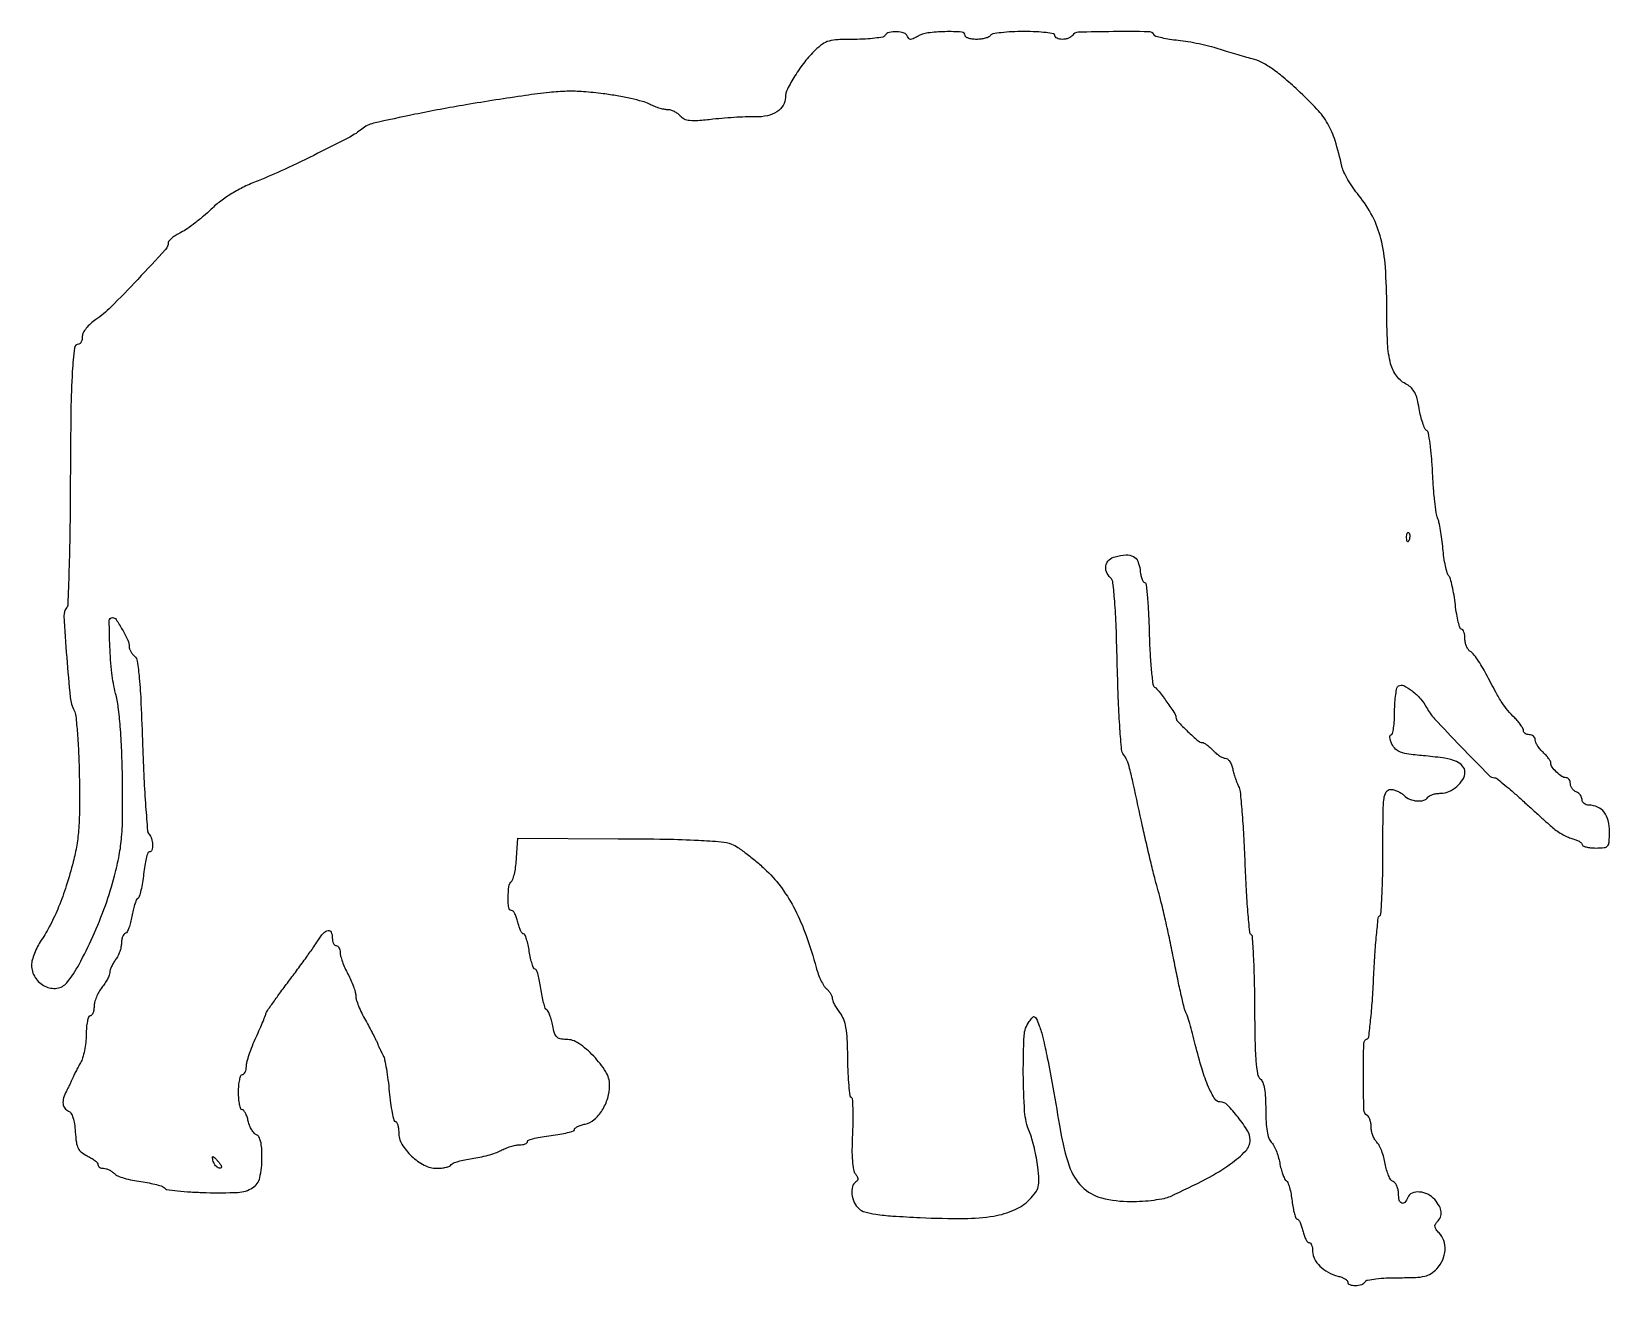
# Model space of a CAD drawing. Extents: x 0 to 404, y 0 to 321.
import ezdxf

# ---------------------------------------------------------------- set-up
doc = ezdxf.new("R2010")
doc.units = 0

msp = doc.modelspace()

# ---------------------------------------------------------------- linework, layer by layer
for points in [[(218.5, 320, -0.210887), (217.926048, 319.60604, -0.014684), (215.946783, 319.29375, -0.018838), (213.481758, 319.072657, -0.012946), (210.676076, 319, 0.010484), (206.446543, 318.911305, 0.056551), (204.1779, 318.557017, 0.085231), (202.492842, 317.767941, 0.041566), (200.657724, 316.25, 0.03276), (197.96133, 313.243833, 0.025721), (195.437618, 309.665069, 0.024074), (193.509508, 306.255234, 0.117155), (193, 304.110579, -0.139609), (192.425458, 302.093005, -0.109973), (190.83076, 300.46126, -0.090512), (188.392539, 299.438196, -0.064243), (185.431655, 299.175644, 0.018056), (183.444897, 299.183114, 0.00632), (180.59113, 299.05464, 0.006266), (177.452432, 298.834063, 0.007285), (174.474319, 298.543486, -0.00848), (170.624578, 298.177153, -0.044321), (168.497325, 298.199857, -0.085799), (167.131321, 298.57855, -0.10955), (166.101874, 299.377249, 0.060585), (165.444535, 299.998339, 0.043995), (164.584603, 300.523317, 0.044599), (163.66439, 300.881316, 0.070588), (162.827895, 301, -0.053671), (161.89154, 301.1008, -0.021055), (160.633703, 301.430811, -0.020552), (159.291814, 301.905157, -0.024097), (158.064606, 302.466591, 0.053031), (156.424046, 303.105333, 0.011396), (153.45775, 303.839201, 0.01178), (149.965885, 304.533171, 0.010996), (146.364266, 305.079836, 0.013558), (141.28904, 305.596889, 0.024171), (137.093869, 305.706323, 0.021634), (132.606617, 305.411926, 0.008667), (126.5, 304.637725, 0.005694), (111.201302, 302.249933, 0.008962), (98.130454, 299.81548, 0.005918), (87.517292, 297.510048, 0.11728), (84.553733, 296.044595, -0.05291), (81.490375, 294.006778, -0.004823), (73.316009, 289.837657, -0.006865), (64.748893, 285.717666, -0.014661), (58, 282.822765, 0.019293), (54.456125, 281.263621, 0.023126), (51.256831, 279.51877, 0.024694), (48.428871, 277.605091, 0.030296), (46, 275.538981, -0.014891), (44.038828, 273.763787, -0.012638), (41.867187, 272.00547, -0.012824), (39.806918, 270.504273, -0.034607), (38.25, 269.581862, 0.022145), (37.005361, 268.885742, 0.030149), (35.954687, 268.144324, 0.030569), (35.192502, 267.454071, 0.195891), (35, 266.981575, -0.187775), (34.322826, 265.242001, -0.003161), (27.183287, 257.559425, -0.007387), (20.301753, 250.460852, -0.047361), (16.450525, 247.27259, 0.033948), (15.097598, 246.212315, 0.040762), (13.9877, 245.036884, 0.04571), (13.234556, 243.897054, 0.123761), (13, 242.963949, -0.043308), (12.934757, 242.212106, -0.063038), (12.738942, 241.57691, -0.08268), (12.451024, 241.146828, -0.206848), (12.111291, 241, 0.379539), (10.974771, 239.992105, 0.014937), (10.432905, 233.984138, 0.012036), (10.073544, 224.007911, 0.001926), (9.915853, 204.5, -0.002617), (9.806304, 192.925044, -0.004141), (9.578337, 183.00657, -0.001094), (9.289624, 174.378615, -0.162744), (8.945092, 173.458537, 0.186998), (8.291347, 171.426284, 0.004003), (9.0004, 160.779925, 0.006159), (9.895146, 150.500763, 0.098379), (10.9072, 147.173398, -0.097578), (11.333997, 145.77816, -0.005976), (11.72856, 141.423769, -0.00871), (12.048245, 136.189059, -0.006328), (12.228666, 130.355605, -0.005733), (12.281929, 122.518824, -0.016516), (12.077126, 117.088672, -0.022465), (11.570984, 112.731652, -0.023443), (10.680323, 108.5, -0.01389), (8.89634, 102.344782, -0.019282), (6.935921, 96.948073, -0.021607), (4.798054, 92.289097, -0.030714), (2.476252, 88.369867, 0.030126), (1.528414, 86.77419, 0.026051), (0.727399, 84.998058, 0.026908), (0.171685, 83.308608, 0.066091), (0, 82.015441, 0.143623), (0.924744, 78.862492, 0.134982), (3.423734, 76.617692, 0.151394), (6.495043, 76.11253, 0.187291), (9.009878, 77.511903, 0.049781), (12.154551, 82.175765, 0.018285), (15.665751, 89.312896, 0.018161), (18.899286, 97.308356, 0.023277), (21.255918, 104.887811, 0.017125), (22.440368, 110.16829, 0.026235), (23.066591, 114.815319, 0.018976), (23.31306, 120.471564, 0.004896), (23.274775, 129.606091, 0.00614), (23.082223, 136.936075, 0.010245), (22.718087, 143.097283, 0.011981), (22.202121, 148.065455, 0.031851), (21.524775, 151.566189, -0.036035), (20.558231, 156.795587, -0.017719), (20.048981, 163.546341, -0.008657), (19.900156, 170.146548, -0.41822), (20.75, 170.993677, -0.250179), (21.63702, 170.510565, -0.015873), (23.238469, 167.898746, -0.021144), (24.63811, 165.1839, -0.108859), (25, 163.541405, 0.084142), (25.098026, 162.963025, 0.043841), (25.399409, 162.294261, 0.041966), (25.839426, 161.644011, 0.049861), (26.359691, 161.116446, -0.186628), (27.08122, 159.823674, -0.012366), (27.580179, 155.516074, -0.011552), (28.021438, 148.987331, -0.002843), (28.437347, 138.244001, 0.003825), (28.779179, 129.841073, 0.005961), (29.215348, 122.608238, 0.002088), (29.689691, 116.40593, 0.174263), (30.077656, 115.55, -0.122319), (30.736879, 114.417627, -0.067625), (30.975427, 112.825516, -0.080207), (30.77483, 111.465045, -0.327048), (30.139903, 111, 0.322056), (29.774142, 110.737145, 0.018651), (29.360973, 109.338462, 0.022654), (28.981886, 107.511864, 0.014123), (28.696024, 105.343702, -0.013664), (28.406724, 103.133829, -0.018956), (28.018917, 101.174541, -0.015726), (27.593415, 99.605178, -0.174798), (27.210756, 99.093702, 0.145356), (26.823616, 98.633813, 0.022131), (26.388708, 97.501708, 0.023207), (25.985843, 96.079934, 0.018235), (25.678211, 94.507859, -0.022079), (25.361746, 92.954097, -0.029927), (24.931851, 91.588184, -0.030282), (24.458668, 90.543498, -0.19315), (24.023576, 90.174525, 0.158502), (23.630934, 89.884535, 0.060275), (23.300676, 89.279807, 0.051887), (23.075631, 88.484564, 0.043051), (23, 87.607796, -0.053276), (22.893858, 86.614472, -0.03148), (22.568717, 85.465804, -0.031206), (22.094132, 84.346965, -0.046032), (21.531803, 83.44113, 0.028512), (20.967524, 82.599368, 0.026259), (20.485547, 81.675915, 0.027208), (20.144397, 80.807007, 0.074144), (20.031803, 80.157729, -0.090608), (19.890215, 79.474744, -0.024192), (19.421842, 78.462865, -0.0237), (18.767852, 77.344822, -0.022467), (18, 76.272871, 0.039007), (17.234398, 75.125808, 0.030908), (16.5875, 73.782408, 0.031815), (16.142156, 72.453525, 0.06503), (16, 71.365141, -0.040374), (15.926756, 70.45955, -0.059722), (15.70625, 69.69476, -0.078543), (15.382616, 69.17484, -0.217656), (15, 69, 0.316043), (14.60996, 68.726103, 0.033986), (14.28942, 67.604687, 0.032024), (14.063155, 66.070647, 0.01983), (13.985258, 64.25, -0.026367), (13.873381, 62.24803, -0.022573), (13.550073, 60.160938, -0.023191), (13.081677, 58.289101, -0.058272), (12.52448, 57, 0.006623), (11.925962, 55.932879, 0.005669), (11.323377, 54.79375, 0.005718), (10.799316, 53.746016, 0.016214), (10.466223, 53, -0.009386), (10.165687, 52.301431, -0.004719), (9.761537, 51.430548, -0.004684), (9.326612, 50.537721, -0.006924), (8.927002, 49.763569, 0.049981), (8.204266, 48.007741, 0.098158), (8.061664, 46.509837, 0.134706), (8.498448, 45.378929, 0.142965), (9.443034, 44.660233, -0.169428), (10.074097, 44.126453, -0.05427), (10.587357, 42.991227, -0.041526), (10.971282, 41.374698, -0.021566), (11.193034, 39.311148, 0.019078), (11.464853, 36.657534, 0.081132), (11.937839, 35.140004, 0.111996), (12.784986, 34.107516, 0.053885), (14.25, 33.203337, -0.026093), (15.30296, 32.631561, -0.034465), (16.192187, 31.998685, -0.036845), (16.827069, 31.393925, -0.186114), (17, 30.945434, 0.149218), (17.110051, 30.584885, 0.098736), (17.419643, 30.277721, 0.082072), (17.882406, 30.070592, 0.064357), (18.428571, 30, -0.074305), (19.07264, 29.903754, -0.038564), (19.831284, 29.606216, -0.037281), (20.5794, 29.172514, -0.046406), (21.197684, 28.659459, 0.101544), (22.053228, 28.095253, 0.021472), (23.748937, 27.499858, 0.021653), (25.810947, 26.970189, 0.019065), (28.000339, 26.594343, -0.013724), (30.132817, 26.251667, -0.019022), (32.020232, 25.820046, -0.015819), (33.528542, 25.362557, -0.174513), (34.014878, 24.975927, 0.223251), (34.576564, 24.609593, 0.006967), (37.37239, 24.259157, 0.012377), (40.757641, 23.967284, 0.008113), (44.66896, 23.791043, 0.01814), (52.836731, 23.852085, 0.128641), (56.591356, 25.011993, 0.201163), (58.435566, 27.604744, 0.055366), (59, 32.686372, 0.015843), (58.921006, 35.178744, 0.043711), (58.657417, 36.914177, 0.067533), (58.21343, 38.048893, 0.175923), (57.561107, 38.614925, -0.121328), (56.963452, 39.030756, -0.045377), (56.356723, 39.861594, -0.04161), (55.833084, 40.926825, -0.039397), (55.481652, 42.08354, 0.028319), (55.16912, 43.200508, 0.040527), (54.758845, 44.14329, 0.046596), (54.317774, 44.809809, 0.227055), (53.920545, 45, -0.31998), (53.561962, 45.255655, -0.03258), (53.27041, 46.321875, -0.031193), (53.066482, 47.775129, -0.019264), (53, 49.5, -0.020945), (53.072283, 51.224757, -0.033738), (53.29375, 52.678125, -0.036969), (53.611488, 53.732972, -0.31052), (54, 54, 0.196041), (54.381994, 54.155759, 0.08654), (54.70625, 54.606323, 0.066438), (54.926399, 55.274059, 0.046481), (55, 56.064077, -0.066543), (55.151279, 57.195747, -0.013698), (55.734375, 59.127339, -0.014183), (56.54297, 61.349848, -0.012926), (57.5, 63.593712, 0.003414), (58.457978, 65.726448, 0.005063), (59.265625, 67.609275, 0.002377), (59.927735, 69.218493, 0.096696), (60, 69.588672, -0.152938), (60.11492, 69.955592, -0.001537), (61.69922, 72.221782, -0.004825), (63.567369, 74.822873, -0.00309), (65.784578, 77.809036, 0.002467), (68.126674, 80.955198, 0.002655), (70.380613, 84.048592, 0.002508), (72.287933, 86.723887, 0.01265), (73.307631, 88.25, -0.035422), (74.743047, 90.199987, -0.167806), (75.920358, 90.894404, -0.358694), (76.705467, 90.477246, -0.098718), (77, 89, 0.048028), (77.073693, 88.234582, 0.068025), (77.29375, 87.5875, 0.088204), (77.618118, 87.151477, 0.191087), (78, 87, -0.171832), (78.38155, 86.864886, -0.093923), (78.70625, 86.481587, -0.074361), (78.925906, 85.910313, -0.054711), (79, 85.235191, 0.069184), (79.128089, 84.313912, 0.018173), (79.5875, 82.892647, 0.018099), (80.234448, 81.296932, 0.017661), (81, 79.738815, -0.018422), (81.765544, 78.174701, -0.018514), (82.4125, 76.561034, -0.018688), (82.870533, 75.115765, -0.067485), (83, 74.160908, 0.07744), (83.153988, 73.172627, 0.017347), (83.730576, 71.56229, 0.017597), (84.535029, 69.73004, 0.016216), (85.487066, 67.907284, -0.004052), (86.482197, 66.109949, -0.004468), (87.415673, 64.354015, -0.004166), (88.186862, 62.84088, -0.022659), (88.560064, 62, 0.010122), (88.847144, 61.306809, 0.005279), (89.231434, 60.454169, 0.005247), (89.644352, 59.587203, 0.007987), (90.022781, 58.843979, -0.070699), (90.402306, 57.790448, -0.009253), (90.844154, 55.443682, -0.010609), (91.260022, 52.622964, -0.008698), (91.587715, 49.593979, 0.01056), (91.91365, 46.682678, 0.017192), (92.326952, 44.230731, 0.011256), (92.76948, 42.287259, 0.343755), (93.137932, 42, -0.267069), (93.469809, 41.809117, -0.057212), (93.746767, 41.176374, -0.045489), (93.937378, 40.270412, -0.029122), (94, 39.196167, 0.135729), (94.829333, 36.19733, 0.068713), (97.302729, 33.118772, 0.067954), (100.562704, 30.786223, 0.12194), (103.73859, 30, 0.027749), (104.984668, 30.069209, 0.034197), (106.129657, 30.276778, 0.036519), (107.036749, 30.578093, 0.157151), (107.464291, 30.942222, -0.164093), (107.94868, 31.343584, -0.020362), (109.264024, 31.788147, -0.022272), (110.920591, 32.194721, -0.016721), (112.773308, 32.498846, 0.019637), (114.777551, 32.839855, 0.016024), (116.891233, 33.356759, 0.016321), (118.807656, 33.959101, 0.040246), (120.154292, 34.556624, -0.028378), (121.324136, 35.109255, -0.022399), (122.6445, 35.576008, -0.02291), (123.913194, 35.898866, -0.050889), (124.904292, 36, 0.039657), (125.706754, 36.063747, 0.058887), (126.384386, 36.255807, 0.077446), (126.845575, 36.537555, 0.22042), (127, 36.870834, -0.32299), (127.269668, 37.24474, -0.0171), (128.7625, 37.685264, -0.02158), (130.700063, 38.097429, -0.013448), (133, 38.42049, 0.012743), (135.299996, 38.740254, 0.020504), (137.2375, 39.142353, 0.015591), (138.740104, 39.569251, 0.326626), (139, 39.924656, -0.234697), (139.176729, 40.280421, -0.04468), (139.807813, 40.675548, -0.039234), (140.696691, 41.042659, -0.027057), (141.75, 41.32189, 0.12885), (144.062519, 42.471447, 0.073454), (146.101737, 44.860618, 0.067477), (147.516237, 47.984832, 0.072726), (148, 51.293188, 0.139813), (147.023881, 54.715759, 0.051538), (143.922205, 58.723513, 0.051514), (140.098423, 61.985249, 0.15198), (136.837105, 63, -0.049644), (135.346753, 63.14834, -0.151722), (134.464982, 63.629552, -0.120573), (133.894321, 64.603288, -0.026173), (133.43195, 66.511045, 0.019251), (133.11692, 67.894198, 0.024137), (132.714827, 69.146424, 0.023437), (132.287665, 70.140549, 0.142076), (131.915628, 70.552145, -0.171605), (131.546053, 71.011676, -0.017012), (131.11668, 72.383173, -0.019882), (130.714657, 74.103077, -0.014496), (130.40016, 76.0411, 0.015065), (130.089503, 77.941794, 0.02391), (129.697667, 79.543323, 0.020511), (129.282499, 80.760255, 0.309611), (128.932442, 81, -0.297783), (128.580609, 81.229929, -0.023609), (128.162225, 82.321875, -0.025943), (127.764944, 83.775344, -0.016525), (127.447729, 85.5, 0.016465), (127.130725, 87.22466, 0.025857), (126.734083, 88.678125, 0.023476), (126.316573, 89.770559, 0.298086), (125.965911, 90, -0.245104), (125.612589, 90.184271, -0.038724), (125.202412, 90.88125, -0.035489), (124.811153, 91.850778, -0.024109), (124.5, 93, 0.027524), (124.180468, 94.149012, 0.039605), (123.764234, 95.11875, 0.04518), (123.31879, 95.806252, 0.230346), (122.920545, 96, -0.377068), (122.190866, 96.641483, -0.032773), (122.022322, 99.315598, -0.035001), (122.225625, 102.112878, -0.16076), (122.940005, 103.55, 0.1251), (123.323793, 104.20322, 0.018808), (123.694944, 105.689688, 0.020128), (124.002463, 107.515961, 0.016164), (124.190005, 109.5), (124.5, 114.5), (150.219784, 114.383836, -0.002754), (162.387621, 114.261847, -0.008193), (170.722096, 113.995726, -0.009355), (176.558638, 113.604007, -0.072086), (179.219784, 112.981908, -0.053773), (180.856265, 112.127833, -0.015008), (183.213651, 110.450324, -0.01496), (185.78298, 108.3794, -0.015204), (188.209665, 106.169289, -0.04382), (192.173398, 101.595673, -0.038485), (195.475267, 96.204946, -0.032957), (198.315432, 89.611646, -0.01907), (200.889866, 81.368627, 0.023444), (201.428349, 79.696014, 0.023655), (202.119669, 78.08628, 0.024276), (202.853852, 76.747107, 0.082195), (203.5046, 75.996182, -0.043965), (204.076774, 75.429476, -0.040118), (204.560726, 74.754633, -0.042502), (204.893642, 74.077566, -0.093278), (205, 73.512414, 0.095074), (205.121882, 72.877222, 0.024822), (205.555671, 71.928338, 0.024305), (206.167604, 70.876778, 0.022726), (206.891647, 69.864878, -0.074122), (207.849763, 68.185829, -0.05065), (208.435176, 66.065275, -0.03086), (208.76368, 62.990753, -0.00787), (208.909054, 57.980019, 0.007761), (209.014251, 54.326682, 0.012329), (209.229834, 51.20573, 0.006246), (209.504605, 48.626104, 0.288594), (209.824473, 48.230978, -0.302502), (210.126402, 47.837861, -0.007129), (210.256037, 45.402777, -0.013327), (210.292368, 42.443007, -0.008349), (210.184741, 38.980835, 0.009058), (210.064889, 34.940887, 0.020696), (210.155841, 31.894293, 0.024555), (210.423292, 29.68241, 0.131575), (210.926232, 28.588885, -0.043285), (211.391276, 27.918107, -0.115598), (211.556368, 27.363902, -0.160711), (211.435226, 26.907329, -0.110236), (211.048558, 26.530011, 0.19693), (210.189243, 25.34731, 0.087487), (210.061886, 23.388437, 0.078391), (210.635752, 21.282733, 0.103543), (211.802514, 19.678722, 0.117902), (213.346602, 18.833492, 0.030481), (216.144189, 18.25129, 0.019427), (220.470439, 17.793666, 0.004878), (227.552514, 17.391108, 0.012918), (238.784381, 17.15307, 0.039677), (246.359476, 17.790546, 0.06067), (251.671749, 19.343791, 0.100629), (255.494328, 21.99408, 0.030587), (257.059252, 23.841397, 0.097312), (257.756372, 25.293214, 0.077742), (257.932631, 27.07732, 0.015075), (257.650897, 30.313232, 0.016647), (257.297541, 32.64675, 0.012462), (256.75932, 35.190647, 0.012632), (256.131587, 37.562912, 0.027965), (255.507816, 39.32705, -0.082195), (254.271367, 44.566269, -0.016205), (253.929036, 54.251745, -0.012967), (254.152794, 63.974637, -0.147151), (255.425296, 67.55887, -0.021593), (256.341129, 68.699469, -0.320494), (256.812754, 68.810286, -0.196731), (257.235855, 68.393385, -0.009249), (258.004817, 66.5, -0.034196), (258.941165, 63.461407, -0.008009), (260.075763, 58.254147, -0.005936), (261.494338, 50.742153, -0.00189), (263.431375, 39.524429, 0.039325), (265.665617, 30.61926, 0.115547), (268.971859, 25.280708, 0.13493), (273.961949, 22.436927, 0.062517), (281.426087, 21.5, 0.01631), (284.423016, 21.597784, 0.016196), (287.414224, 21.890723, 0.016272), (290.008502, 22.316184, 0.058775), (291.59916, 22.830121, 0.012932), (300.759186, 27.320482, 0.033776), (307.010502, 31.146121, 0.047569), (310.867016, 34.47279, 0.193347), (312, 37.293187, 0.139522), (311.351264, 39.572777, 0.028004), (308.906452, 43.067023, 0.025551), (306.125216, 46.253568, 0.203262), (304.364944, 47, -0.257839), (302.952855, 47.780041, -0.037659), (301.366281, 50.782386, -0.029973), (299.694707, 55.348453, -0.012497), (297.969623, 61.679755, 0.004836), (297.24544, 64.507745, 0.006418), (296.528918, 67.064908, 0.004688), (295.882867, 69.187908, 0.062278), (295.543272, 69.929984, -0.079722), (295.202635, 70.748259, -0.0025), (294.373329, 74.284377, -0.004815), (293.454119, 78.478969, -0.003312), (292.489529, 83.25023, 0.003762), (291.455064, 88.343493, 0.003556), (290.325156, 93.517255, 0.003534), (289.259854, 98.08357, 0.012409), (288.480643, 101, -0.009139), (287.699755, 103.847895, -0.00291), (286.639421, 108.115625, -0.002903), (285.513102, 112.885228, -0.003232), (284.48296, 117.5, 0.000729), (282.083533, 128.507718, 0.010625), (281.147826, 132.376118, 0.031367), (280.450714, 134.470676, 0.072212), (279.615805, 135.90161, -0.146157), (279.100043, 137.185105, -0.005195), (278.662304, 142.54793, -0.008174), (278.281441, 149.502941, -0.003723), (278, 158.604044, 0.003187), (277.701794, 168.59389, 0.01031), (277.324786, 175.220062, 0.009149), (276.880242, 179.848441, 0.169681), (276.25, 181.152434, -0.102697), (275.212986, 182.729412, -0.148553), (275.077165, 184.380594, -0.158762), (275.876343, 185.751564, -0.121143), (277.420905, 186.569504, -0.044733), (280.234983, 187.013536, -0.137624), (282.104412, 186.622042, -0.171301), (283.254755, 185.390995, -0.079127), (283.813358, 183.241811, 0.024691), (283.995664, 181.999728, 0.037868), (284.286462, 180.952282, 0.043267), (284.632391, 180.203907, 0.269057), (284.983889, 180, -0.383129), (285.337058, 179.682824, -0.00413), (285.686049, 176.169968, -0.010216), (285.982562, 171.960899, -0.006159), (286.170531, 166.961593, 0.007031), (286.369166, 161.913195, 0.010751), (286.696968, 157.544187, 0.005545), (287.089833, 153.902969, 0.211514), (287.5, 153.211593, -0.073956), (288.67055, 152.085353, -0.009933), (290.709273, 149.330943, -0.006822), (292.703757, 146.438438, -0.148585), (293, 145.463569, 0.194446), (293.415304, 144.436028, 0.010053), (296.000658, 141.865648, 0.010397), (298.682352, 139.409171, 0.182176), (299.768089, 139, -0.130599), (300.238153, 138.87509, -0.028128), (300.950887, 138.4125, -0.027559), (301.739411, 137.765612, -0.023276), (302.5, 137, 0.032991), (303.290449, 136.234638, 0.03391), (304.167796, 135.5875, 0.036019), (305.002146, 135.136318, 0.106326), (305.635936, 135, -0.175541), (306.186041, 134.800727, -0.067548), (306.74261, 134.192187, -0.056045), (307.221774, 133.302348, -0.043606), (307.541351, 132.25, 0.016812), (307.831631, 131.070422, 0.012805), (308.225508, 129.799481, 0.01299), (308.656638, 128.626095, 0.029428), (309.056693, 127.769509, -0.100246), (309.4522, 126.472334, -0.00368), (309.910053, 121.327557, -0.00658), (310.328616, 115.203391, -0.00456), (310.647523, 108.269509, 0.004439), (310.961038, 101.41692, 0.00703), (311.3643, 95.552555, 0.002402), (311.804466, 90.536127, 0.227982), (312.167906, 89.930679, -0.235785), (312.519489, 89.324827, -0.0025), (312.807267, 84.343442, -0.00725), (313.029978, 78.517218, -0.00457), (313.129155, 71.709772, 0.003337), (313.237766, 62.735203, 0.014988), (313.493653, 57.490363, 0.020414), (313.893034, 54.165468, 0.181377), (314.612482, 52.906648, -0.137793), (315.232042, 52.009172, -0.039451), (315.656736, 50.356199, -0.030019), (315.918722, 48.039487, -0.013147), (316, 44.948984, 0.013696), (316.084764, 41.855042, 0.029236), (316.354886, 39.479747, 0.037719), (316.793685, 37.74018, 0.116245), (317.427729, 36.715128, -0.075403), (318.02605, 35.902865, -0.025333), (318.646538, 34.563021, -0.024543), (319.192636, 32.989081, -0.025732), (319.571971, 31.3937, 0.019446), (319.917009, 29.857015, 0.024086), (320.361376, 28.459793, 0.023508), (320.835943, 27.346944, 0.137058), (321.253139, 26.873681, -0.159387), (321.658383, 26.371341, -0.02173), (322.087516, 25.073137, -0.023204), (322.468848, 23.440084, -0.017691), (322.738949, 21.623681, 0.015853), (322.995824, 19.851481, 0.025198), (323.339222, 18.358206, 0.022476), (323.714444, 17.231085, 0.310567), (324.050597, 17, -0.247325), (324.397341, 16.817308, -0.037742), (324.802437, 16.11875, -0.034871), (325.190061, 15.149252, -0.023613), (325.5, 14, 0.027524), (325.819532, 12.850988, 0.039605), (326.235766, 11.88125, 0.04518), (326.68121, 11.193748, 0.230346), (327.079455, 11, -0.224841), (327.431907, 10.83307, -0.075662), (327.72959, 10.330908, -0.057563), (327.932672, 9.59447, -0.038538), (328, 8.722241, 0.122531), (328.480842, 6.789571, 0.078042), (329.878241, 4.926215, 0.069373), (331.972476, 3.389494, 0.062234), (334.484693, 2.414486, -0.031345), (335.447815, 2.107484, -0.04332), (336.261129, 1.706724, -0.050493), (336.831198, 1.277552, -0.209116), (337, 0.891592, 0.330991), (337.498823, 0.220614, 0.079245), (338.96275, 0.023155, 0.06936), (340.581974, 0.288761, 0.180972), (341.5, 1, -0.214717), (342.084289, 1.394788, -0.013125), (344.217946, 1.70625, -0.017663), (346.864029, 1.927399, -0.012016), (349.884703, 2, 0.008863), (354.321074, 2.078641, 0.048361), (356.698179, 2.394488, 0.084042), (358.326266, 3.076001, 0.063204), (359.825686, 4.314451, 0.084367), (361.301672, 6.538771, 0.089968), (361.917512, 9.076554, 0.096501), (361.588348, 11.5221, 0.115306), (360.364286, 13.492857, -0.036373), (359.633655, 14.338294, -0.115884), (359.338634, 15.018509, -0.156628), (359.420661, 15.635178, -0.085817), (359.864286, 16.264286, 0.094232), (360.713049, 17.511628, 0.128624), (360.920333, 18.849289, 0.104294), (360.44768, 20.325104, 0.047615), (359.277759, 21.988569, 0.101101), (357.534322, 23.344963, 0.096763), (355.371074, 23.936073, 0.117276), (353.460175, 23.628335, 0.205635), (352.361626, 22.5, -0.083127), (351.637629, 21.270771, -0.332612), (350.838722, 21.08334, -0.235716), (350.196626, 21.851796, -0.058335), (350, 23.531385, 0.050772), (349.897418, 24.53899, 0.055332), (349.594019, 25.474965, 0.062437), (349.147345, 26.205591, 0.133522), (348.617937, 26.593117, -0.159326), (348.042173, 27.061008, -0.038674), (347.45221, 28.153649, -0.035794), (346.938959, 29.57637, -0.029033), (346.590274, 31.160824, 0.026602), (346.234776, 32.81447, 0.025516), (345.70182, 34.444708, 0.026401), (345.083074, 35.831083, 0.078368), (344.472337, 36.67052, -0.065869), (343.908213, 37.406687, -0.039104), (343.432499, 38.406415, -0.03847), (343.108103, 39.4972, -0.053091), (343, 40.512412, 0.038729), (342.926123, 41.464744, 0.042064), (342.70625, 42.367457, 0.046167), (342.384362, 43.09752, 0.128117), (342, 43.5, -0.253197), (341.133915, 45.008267, -0.005923), (341.020274, 53.465741, -0.005406), (341.09873, 61.972717, -0.314647), (341.968735, 63.166667, 0.287287), (342.375457, 63.669738, 0.0037), (342.85462, 67.892652, 0.009345), (343.291067, 72.902715, 0.005829), (343.624164, 78.787044, -0.005014), (343.948358, 84.684471, -0.007904), (344.357235, 89.736848, -0.00298), (344.799038, 94.031193, -0.231176), (345.155429, 94.596061, 0.243259), (345.49615, 95.164503, 0.002867), (345.751907, 99.647368, 0.007858), (345.939051, 104.910741, 0.004956), (346, 111.059017, -0.002139), (346.042545, 121.002101, -0.027967), (346.280245, 124.683576, -0.102333), (346.851056, 126.381274, -0.266688), (347.928571, 127, -0.064082), (348.776513, 126.890877, -0.039128), (349.73125, 126.559375, -0.038656), (350.641413, 126.074273, -0.054664), (351.357143, 125.5, 0.098156), (352.844182, 124.50496, 0.078363), (354.722692, 124.049988, 0.087756), (356.449012, 124.212474, 0.189292), (357.5, 125, -0.139851), (357.922321, 125.385093, -0.042588), (358.735117, 125.70625, -0.038929), (359.750752, 125.926289, -0.033897), (360.836776, 126, 0.107977), (362.913543, 126.453778, 0.072184), (364.96369, 127.780504, 0.074671), (366.483528, 129.573049, 0.13944), (367, 131.388986, 0.17818), (366.413803, 132.981715, 0.118739), (364.825039, 134.137933, 0.060523), (361.888936, 134.956335, 0.015143), (356.940157, 135.556345, -0.008699), (352.667938, 136.018543, -0.054014), (350.526042, 136.527033, -0.10695), (349.242607, 137.321171, -0.090917), (348.312216, 138.618165, -0.029713), (347.945613, 139.531966, -0.057762), (347.784471, 140.300336, -0.098416), (347.838285, 140.811581, -0.32854), (348.094085, 141, 0.347931), (348.450386, 141.282084, 0.020042), (348.733887, 142.745164, 0.023507), (348.934718, 144.663398, 0.014329), (349, 146.940983, -0.015545), (349.072157, 149.261366, -0.021981), (349.29111, 151.316718, -0.019049), (349.602587, 152.952366, -0.200356), (349.991014, 153.494446, -0.259027), (351.325771, 153.556774, -0.0482), (353.486869, 152.212162, -0.047164), (355.652073, 150.206518, -0.062677), (357.175236, 148, 0.067589), (359.225461, 145.091237, 0.004977), (365.953658, 137.996613, 0.002287), (373.18875, 130.586134, 0.200836), (374.589123, 130, -0.166264), (375.049806, 129.842455, -0.00455), (376.739958, 128.50857, -0.008934), (378.706699, 126.868428, -0.005953), (380.903377, 124.922792, 0.000154), (383.239588, 122.804712, 0.000144), (385.631051, 120.639135, 0.000143), (387.756183, 118.716951, 0.000491), (389.138498, 117.469829, 0.030015), (390.339825, 116.512126, 0.022355), (391.769066, 115.599415, 0.022764), (393.199326, 114.858267, 0.046702), (394.388498, 114.438629, -0.030184), (395.388518, 114.122421, -0.042076), (396.232871, 113.713816, -0.04868), (396.826685, 113.278953, -0.213514), (397, 112.891592, 0.293407), (397.221503, 112.546621, 0.044973), (398.028125, 112.261905, 0.03833), (399.158701, 112.064559, 0.024052), (400.5, 112, 0.023087), (402.685736, 112.100977, 0.19663), (403.538635, 112.545697, 0.162273), (403.923173, 113.508142, 0.014594), (404, 116.139757, 0.05876), (403.660615, 119.017663, 0.10556), (402.641134, 121.154761, 0.124056), (400.974676, 122.470935, 0.101211), (398.75, 122.968197, -0.077829), (398.081465, 123.085377, -0.088849), (397.514063, 123.399855, -0.098774), (397.134493, 123.859228, -0.124043), (397, 124.393011, 0.096313), (396.888097, 124.968559, 0.06686), (396.559375, 125.545909, 0.064359), (396.073431, 126.037471, 0.074185), (395.5, 126.361626, -0.081035), (394.926585, 126.696157, -0.065663), (394.440625, 127.217991, -0.06652), (394.112085, 127.840167, -0.088478), (394, 128.468615, 0.068219), (393.919764, 129.053951, 0.08471), (393.685268, 129.550156, 0.09978), (393.337149, 129.881958, 0.14156), (392.928571, 130, -0.14679), (391.831894, 130.329053, -0.045602), (390.472964, 131.414853, -0.045434), (389.339379, 132.721191, -0.157254), (389, 133.773584, 0.130987), (388.875316, 134.241357, 0.027986), (388.4125, 134.952501, 0.027454), (387.765617, 135.739816, 0.023141), (387, 136.5, -0.033439), (386.234645, 137.29186, -0.034148), (385.5875, 138.173392, -0.036283), (385.136671, 139.01364, -0.105367), (385, 139.654988, 0.110746), (384.884939, 140.168097, 0.09999), (384.559375, 140.604903, 0.09481), (384.072716, 140.897892, 0.088446), (383.5, 141, -0.068102), (382.926656, 141.078456, -0.084634), (382.440625, 141.307776, -0.099755), (382.115622, 141.648201, -0.141782), (382, 142.047749, 0.125864), (381.861292, 142.59004, 0.025928), (381.339063, 143.436739, 0.025751), (380.611335, 144.382183, 0.021755), (379.75, 145.30492, -0.024811), (377.983323, 147.220874, -0.02932), (376.518123, 149.202623, -0.019482), (374.896314, 151.913949, -0.004777), (372.446908, 156.5, 0.014403), (371.343845, 158.472923, 0.017114), (370.187257, 160.266159, 0.016068), (369.121355, 161.700201, 0.096853), (368.418751, 162.29969, -0.107626), (367.875139, 162.783927, -0.054321), (367.416758, 163.58425, -0.050317), (367.105282, 164.553101, -0.052675), (367, 165.54969, 0.033771), (366.936535, 166.488253, 0.051657), (366.744193, 167.280221, 0.067085), (366.463347, 167.825728, 0.245083), (366.129166, 168, -0.32567), (365.754461, 168.273017, -0.015985), (365.306756, 169.833029, -0.020788), (364.885809, 171.848082, -0.012929), (364.552346, 174.2401, 0.012419), (364.209672, 176.716655, 0.015462), (363.763428, 178.996978, 0.013764), (363.282333, 180.867825, 0.103744), (362.858055, 181.671033, -0.105323), (362.44408, 182.460698, -0.015528), (362.009608, 184.22141, -0.016939), (361.626068, 186.36566, -0.013833), (361.357556, 188.680933, 0.010388), (361.098741, 191.055413, 0.010914), (360.744906, 193.378149, 0.010619), (360.353821, 195.366199, 0.047075), (359.991189, 196.5, -0.066512), (359.634287, 197.785539, -0.007426), (359.260199, 200.808395, -0.008924), (358.931177, 204.437008, -0.007125), (358.702187, 208.358365, 0.009761), (358.457531, 212.19988, 0.014786), (358.080968, 215.527192, 0.009826), (357.639658, 218.228893, 0.212007), (357.195249, 218.87933, -0.152666), (356.730732, 219.41516, -0.021194), (356.193833, 220.804118, -0.022654), (355.688492, 222.553758, -0.017444), (355.291688, 224.501344, 0.021533), (354.773303, 226.94343, 0.055793), (354.134009, 228.622994, 0.076571), (353.287281, 229.789167, 0.082046), (352.146727, 230.614168, -0.114966), (349.541957, 232.770191, -0.09903), (347.983383, 235.971826, -0.052686), (347.197986, 241.156319, -0.010988), (346.985272, 250.364307, 0.016724), (346.628293, 260.687771, 0.044161), (345.478313, 267.986502, 0.057878), (343.311693, 273.739736, 0.052864), (339.830652, 279.036473, -0.02102), (338.376875, 280.96872, -0.019171), (337.042539, 283.075198, -0.019584), (335.996683, 285.049517, -0.057093), (335.491905, 286.504567, 0.019122), (333.748033, 293.110429, 0.057029), (331.885287, 297.393011, 0.056763), (329.098275, 301.154959, 0.018813), (324.218437, 306.003251, 0.011396), (320.487885, 309.286719, 0.024324), (317.432344, 311.611067, 0.031526), (314.833052, 313.16437, 0.059246), (312.544287, 314.018711, -0.007595), (310.663138, 314.507261, -0.003922), (308.324981, 315.172347, -0.003898), (305.930957, 315.893978, -0.005895), (303.859904, 316.562772, 0.019452), (301.678491, 317.202452, 0.010249), (298.926314, 317.834817, 0.010181), (296.077734, 318.367872, 0.015447), (293.580586, 318.703838, -0.013104), (291.381791, 318.989182, -0.018483), (289.442287, 319.366654, -0.014867), (287.888575, 319.778167, -0.184186), (287.411665, 320.142929, 0.256672), (285.970867, 320.957813, 0.004766), (276.95821, 320.982114, 0.004801), (267.951213, 320.834054, 0.252995), (266.5, 320, -0.111412), (266.123976, 319.616444, -0.050262), (265.49335, 319.29375, -0.046318), (264.729296, 319.074077, -0.046881), (263.940983, 319, -0.049547), (263.198222, 319.073784, -0.069539), (262.570164, 319.29375, -0.089706), (262.147465, 319.618213, -0.186414), (262, 320, 0.358465), (261.659946, 320.413371, 0.017187), (259.764754, 320.718518, 0.020605), (257.231142, 320.93201, 0.010716), (254.059017, 321, 0.011753), (250.971513, 320.927415, 0.017326), (248.26915, 320.70625, 0.012687), (246.087271, 320.395032, 0.215801), (245.5, 320, -0.146547), (245.065839, 319.614422, -0.040338), (244.1996, 319.29375, -0.037109), (243.112115, 319.073612, -0.031397), (241.940983, 319, -0.032276), (240.81438, 319.0728, -0.049716), (239.863914, 319.29375, -0.064068), (239.206632, 319.615903, -0.251914), (239, 320, 0.396559), (238.16799, 320.884068, 0.020311), (233.871755, 320.970152, 0.026766), (229.457025, 320.642412, 0.101783), (226.855778, 319.75, -0.021008), (225.739431, 319.152623, -0.112809), (225.071574, 319, -0.209739), (224.621442, 319.19751, -0.099419), (224.286013, 319.75, 0.228015), (223.400741, 320.617016, 0.070977), (221.521626, 320.968475, 0.069726), (219.580258, 320.781439, 0.198016)], [(352.683114, 190.8125, -0.054073), (352.461564, 190.395823, -0.470617), (352.279315, 190.37858, -0.168741), (352.137993, 190.670344, -0.018894), (352.078947, 191.416667, -0.028489), (352.089945, 192.112848, -0.077125), (352.200665, 192.592839, -0.208169), (352.385309, 192.77538, -0.296942), (352.604167, 192.729167, -0.126455), (352.797407, 192.402231, -0.060344), (352.876576, 191.916927, -0.05415), (352.839148, 191.359369, -0.051402)], [(48, 31.5, -0.035237), (48.42795, 30.903434, -0.100348), (48.603286, 30.425778, -0.22275), (48.515803, 30.128897, -0.214681), (48.229434, 30, -0.125677), (47.798443, 30.11007, -0.064053), (47.343184, 30.440625, -0.05745), (46.934012, 30.926337, -0.054778), (46.638374, 31.5, -0.019009), (46.442315, 32.075405, -0.034664), (46.333541, 32.559375, -0.044074), (46.311504, 32.904913, -0.407084), (46.40894, 33, -0.176553), (46.604143, 32.928855, -0.014236), (47.019109, 32.559375, -0.017822), (47.49792, 32.074599, -0.012711)]]:
    msp.add_lwpolyline(points, format="xyb", close=True)

doc.saveas('drawing.dxf')
